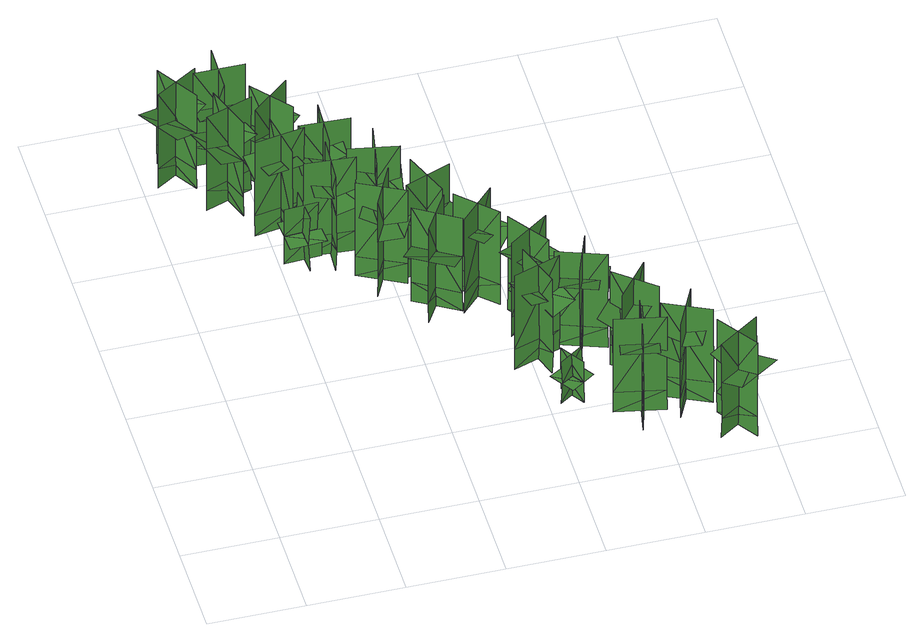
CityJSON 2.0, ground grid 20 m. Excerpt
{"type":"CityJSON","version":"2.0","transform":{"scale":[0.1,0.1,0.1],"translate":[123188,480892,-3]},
"CityObjects":{
"tree1":{"type":"SolitaryVegetationObject","geometry":[{"type":"MultiSurface","lod":"1","boundaries":[[[0,1,2]],[[0,2,3]],[[4,5,6]],[[4,6,7]],[[8,9,5]],[[8,5,4]],[[10,11,1]],[[10,1,0]],[[12,13,14]],[[12,14,15]],[[16,17,18]],[[16,18,19]]]}]},
"tree2":{"type":"SolitaryVegetationObject","geometry":[{"type":"MultiSurface","lod":"1","boundaries":[[[20,21,22]],[[20,22,23]],[[24,25,26]],[[24,26,27]],[[28,29,25]],[[28,25,24]],[[30,31,21]],[[30,21,20]],[[32,33,34]],[[32,34,35]],[[36,37,38]],[[36,38,39]]]}]},
"tree3":{"type":"SolitaryVegetationObject","geometry":[{"type":"MultiSurface","lod":"1","boundaries":[[[40,41,42]],[[40,42,43]],[[44,45,46]],[[44,46,47]],[[48,49,45]],[[48,45,44]],[[50,51,41]],[[50,41,40]],[[40,41,52]],[[40,52,53]],[[40,54,55]],[[40,55,41]]]}]},
"tree4":{"type":"SolitaryVegetationObject","geometry":[{"type":"MultiSurface","lod":"1","boundaries":[[[56,57,58]],[[56,58,59]],[[60,61,62]],[[60,62,63]],[[64,65,61]],[[64,61,60]],[[66,67,57]],[[66,57,56]],[[68,69,70]],[[68,70,71]],[[72,73,74]],[[72,74,75]]]}]},
"tree5":{"type":"SolitaryVegetationObject","geometry":[{"type":"MultiSurface","lod":"1","boundaries":[[[76,77,78]],[[76,78,79]],[[80,81,82]],[[80,82,83]],[[84,85,81]],[[84,81,80]],[[86,87,77]],[[86,77,76]],[[88,89,90]],[[88,90,91]],[[92,93,94]],[[92,94,95]]]}]},
"tree6":{"type":"SolitaryVegetationObject","geometry":[{"type":"MultiSurface","lod":"1","boundaries":[[[96,97,98]],[[96,98,99]],[[100,101,102]],[[100,102,103]],[[104,105,101]],[[104,101,100]],[[106,107,97]],[[106,97,96]],[[108,109,110]],[[108,110,111]],[[112,113,114]],[[112,114,115]]]}]},
"tree7":{"type":"SolitaryVegetationObject","geometry":[{"type":"MultiSurface","lod":"1","boundaries":[[[116,117,118]],[[116,118,119]],[[120,121,122]],[[120,122,123]],[[124,125,121]],[[124,121,120]],[[126,127,117]],[[126,117,116]],[[128,129,130]],[[128,130,131]],[[132,133,134]],[[132,134,135]]]}]},
"tree8":{"type":"SolitaryVegetationObject","geometry":[{"type":"MultiSurface","lod":"1","boundaries":[[[136,137,138]],[[136,138,139]],[[140,141,142]],[[140,142,143]],[[144,145,141]],[[144,141,140]],[[146,147,137]],[[146,137,136]],[[148,149,150]],[[148,150,151]],[[152,153,154]],[[152,154,155]]]}]},
"tree9":{"type":"SolitaryVegetationObject","geometry":[{"type":"MultiSurface","lod":"1","boundaries":[[[156,157,158]],[[156,158,159]],[[160,161,162]],[[160,162,163]],[[164,165,161]],[[164,161,160]],[[166,167,157]],[[166,157,156]],[[168,169,170]],[[168,170,171]],[[172,173,174]],[[172,174,175]]]}]},
"tree10":{"type":"SolitaryVegetationObject","geometry":[{"type":"MultiSurface","lod":"1","boundaries":[[[176,177,178]],[[176,178,179]],[[180,181,182]],[[180,182,183]],[[184,185,181]],[[184,181,180]],[[186,187,177]],[[186,177,176]],[[188,189,190]],[[188,190,191]],[[192,193,194]],[[192,194,195]]]}]},
"tree11":{"type":"SolitaryVegetationObject","geometry":[{"type":"MultiSurface","lod":"1","boundaries":[[[196,197,198]],[[196,198,199]],[[200,201,202]],[[200,202,203]],[[204,205,201]],[[204,201,200]],[[206,207,197]],[[206,197,196]],[[208,209,210]],[[208,210,211]],[[212,213,214]],[[212,214,215]]]}]},
"tree12":{"type":"SolitaryVegetationObject","geometry":[{"type":"MultiSurface","lod":"1","boundaries":[[[216,217,218]],[[216,218,219]],[[220,221,222]],[[220,222,223]],[[224,225,221]],[[224,221,220]],[[226,227,217]],[[226,217,216]],[[228,229,230]],[[228,230,231]],[[232,233,234]],[[232,234,235]]]}]},
"tree13":{"type":"SolitaryVegetationObject","geometry":[{"type":"MultiSurface","lod":"1","boundaries":[[[236,237,238]],[[236,238,239]],[[240,241,242]],[[240,242,243]],[[244,245,241]],[[244,241,240]],[[246,247,237]],[[246,237,236]],[[236,237,248]],[[236,248,249]],[[236,250,251]],[[236,251,237]]]}]},
"tree14":{"type":"SolitaryVegetationObject","geometry":[{"type":"MultiSurface","lod":"1","boundaries":[[[252,253,254]],[[252,254,255]],[[256,257,258]],[[256,258,259]],[[260,261,257]],[[260,257,256]],[[262,263,253]],[[262,253,252]],[[264,265,266]],[[264,266,267]],[[268,269,270]],[[268,270,271]]]}]},
"tree15":{"type":"SolitaryVegetationObject","geometry":[{"type":"MultiSurface","lod":"1","boundaries":[[[272,273,274]],[[272,274,275]],[[276,277,278]],[[276,278,279]],[[280,281,277]],[[280,277,276]],[[282,283,273]],[[282,273,272]],[[284,285,286]],[[284,286,287]],[[288,289,290]],[[288,290,291]]]}]},
"tree16":{"type":"SolitaryVegetationObject","geometry":[{"type":"MultiSurface","lod":"1","boundaries":[[[292,293,294]],[[292,294,295]],[[296,297,298]],[[296,298,299]],[[300,301,297]],[[300,297,296]],[[302,303,293]],[[302,293,292]],[[304,305,306]],[[304,306,307]],[[308,309,310]],[[308,310,311]]]}]},
"tree17":{"type":"SolitaryVegetationObject","geometry":[{"type":"MultiSurface","lod":"1","boundaries":[[[312,313,314]],[[312,314,315]],[[316,317,318]],[[316,318,319]],[[320,321,317]],[[320,317,316]],[[322,323,313]],[[322,313,312]],[[324,325,326]],[[324,326,327]],[[328,329,330]],[[328,330,331]]]}]},
"tree18":{"type":"SolitaryVegetationObject","geometry":[{"type":"MultiSurface","lod":"1","boundaries":[[[332,333,334]],[[332,334,335]],[[336,337,338]],[[336,338,339]],[[340,341,337]],[[340,337,336]],[[342,343,333]],[[342,333,332]],[[344,345,346]],[[344,346,347]],[[348,349,350]],[[348,350,351]]]}]},
"tree19":{"type":"SolitaryVegetationObject","geometry":[{"type":"MultiSurface","lod":"1","boundaries":[[[352,353,354]],[[352,354,355]],[[356,357,358]],[[356,358,359]],[[360,361,357]],[[360,357,356]],[[362,363,353]],[[362,353,352]],[[364,365,366]],[[364,366,367]],[[368,369,370]],[[368,370,371]]]}]},
"tree20":{"type":"SolitaryVegetationObject","geometry":[{"type":"MultiSurface","lod":"1","boundaries":[[[372,373,374]],[[372,374,375]],[[376,377,378]],[[376,378,379]],[[380,381,377]],[[380,377,376]],[[382,383,373]],[[382,373,372]],[[384,385,386]],[[384,386,387]],[[388,389,390]],[[388,390,391]]]}]},
"tree21":{"type":"SolitaryVegetationObject","geometry":[{"type":"MultiSurface","lod":"1","boundaries":[[[392,393,394]],[[392,394,395]],[[396,397,398]],[[396,398,399]],[[400,401,397]],[[400,397,396]],[[402,403,393]],[[402,393,392]],[[404,405,406]],[[404,406,407]],[[408,409,410]],[[408,410,411]]]}]}
},
"vertices":[
[101,996,53],[46,1084,53],[47,1085,248],[102,997,248],[119,1073,53],[31,1017,53],[31,1017,248],[119,1072,248],[119,1072,2],[31,1017,2],[102,997,2],[47,1085,2],[102,997,148],[47,1085,148],[2,1056,167],[57,969,167],[54,1073,179],[96,1007,179],[129,1028,189],[87,1094,189],
[169,897,53],[134,994,53],[135,995,248],[170,897,248],[202,967,53],[105,932,53],[105,931,248],[203,966,248],[203,966,2],[105,931,2],[170,897,2],[135,995,2],[170,897,148],[135,994,148],[85,977,167],[120,879,167],[140,981,179],[166,908,179],[203,921,189],[177,994,189],
[210,747,74],[286,751,74],[284,791,74],[208,787,74],[245,787,74],[249,711,74],[253,711,144],[249,788,144],[249,788,4],[253,711,4],[210,744,4],[286,748,4],[286,751,144],[210,747,144],[212,709,74],[288,713,74],
[176,838,54],[278,856,54],[279,854,249],[177,837,249],[240,793,54],[222,895,54],[221,895,249],[239,793,249],[239,793,2],[221,895,2],[177,837,2],[279,854,2],[176,837,149],[278,855,149],[269,907,168],[167,889,168],[264,853,179],[188,839,179],[195,800,190],[271,814,190],
[216,1055,54],[112,1057,54],[112,1058,249],[216,1057,249],[162,1112,55],[160,1008,55],[161,1008,249],[163,1112,249],[163,1112,3],[161,1008,3],[216,1057,3],[112,1058,3],[216,1056,149],[112,1058,149],[112,1005,168],[215,1003,168],[127,1058,180],[204,1057,180],[205,1096,191],[127,1097,191],
[273,916,54],[206,995,54],[207,996,248],[274,917,248],[280,994,54],[201,927,54],[201,927,248],[280,993,248],[280,993,2],[201,927,2],[274,917,2],[207,996,2],[273,917,149],[207,996,149],[166,962,168],[233,883,168],[216,985,179],[266,926,179],[296,951,190],[246,1011,190],
[310,803,55],[303,700,55],[301,700,250],[308,803,250],[250,752,56],[354,745,56],[354,746,250],[251,753,250],[251,753,4],[354,746,4],[308,803,4],[301,700,4],[309,803,150],[302,700,150],[354,696,169],[361,799,169],[302,714,181],[307,791,181],[268,794,192],[263,716,192],
[314,805,54],[319,909,54],[321,909,249],[316,805,249],[373,857,55],[269,862,55],[269,862,249],[373,857,249],[373,857,3],[269,862,3],[316,805,3],[321,909,3],[315,805,149],[320,909,149],[268,911,168],[263,808,168],[320,894,180],[317,817,180],[356,815,191],[359,893,191],
[408,699,55],[361,607,55],[360,608,250],[406,700,250],[333,675,56],[426,629,56],[426,629,250],[334,676,250],[334,676,4],[426,629,4],[406,700,4],[360,608,4],[407,700,150],[360,607,150],[407,584,169],[454,676,169],[366,620,181],[401,690,181],[366,707,192],[331,638,192],
[507,523,55],[419,578,55],[420,579,250],[508,525,250],[490,599,55],[435,511,55],[436,511,250],[490,599,250],[490,599,4],[436,511,4],[508,525,4],[420,579,4],[508,524,150],[420,578,150],[392,533,169],[480,479,169],[432,571,181],[498,531,181],[519,564,191],[452,605,191],
[407,816,55],[388,714,55],[387,714,250],[406,816,250],[343,772,55],[444,753,55],[445,754,250],[343,773,250],[343,773,4],[445,754,4],[406,816,4],[387,714,4],[406,816,150],[387,714,150],[439,705,169],[458,807,169],[390,728,181],[403,805,181],[365,812,191],[351,735,191],
[524,680,55],[428,642,55],[427,643,250],[523,681,250],[452,711,55],[490,615,55],[491,615,250],[453,712,250],[453,712,4],[491,615,4],[523,681,4],[427,643,4],[524,681,150],[427,643,150],[447,594,169],[543,632,169],[440,648,181],[513,677,181],[498,713,191],[426,685,191],
[666,212,59],[633,261,59],[608,244,60],[641,195,60],[626,219,59],[675,252,59],[673,255,114],[624,222,114],[624,222,5],[673,255,5],[668,213,5],[635,263,5],[633,261,114],[666,212,114],[691,228,60],[658,278,60],
[510,598,55],[584,527,55],[583,525,249],[509,597,249],[511,520,55],[583,595,55],[582,595,249],[510,521,249],[510,521,3],[582,595,3],[509,597,3],[583,525,3],[509,598,150],[584,526,150],[620,564,168],[546,636,168],[573,536,180],[517,589,180],[490,561,191],[546,507,191],
[599,410,56],[632,311,56],[630,311,251],[597,409,251],[563,340,56],[662,373,56],[661,373,251],[563,340,251],[563,340,4],[661,373,4],[597,409,4],[630,311,4],[598,409,151],[631,311,151],[681,328,170],[648,426,170],[626,324,182],[601,398,182],[564,385,192],[589,312,192],
[595,507,55],[655,423,55],[653,422,250],[594,507,250],[581,430,55],[666,490,55],[665,491,250],[581,431,250],[581,431,4],[665,491,4],[594,507,4],[653,422,4],[594,507,150],[654,422,150],[697,453,169],[637,537,169],[645,434,181],[600,497,181],[568,474,191],[614,411,191],
[715,173,56],[817,153,56],[817,152,251],[715,172,251],[759,108,57],[779,210,57],[778,210,251],[758,108,251],[758,108,5],[778,210,5],[715,172,5],[817,152,5],[715,172,151],[817,152,151],[827,204,170],[726,224,170],[803,155,182],[727,170,182],[719,131,193],[795,116,193],
[656,390,55],[753,354,55],[753,353,250],[655,388,250],[688,319,56],[724,416,56],[723,416,250],[687,319,250],[687,319,4],[723,416,4],[655,388,4],[753,353,4],[656,389,150],[753,353,150],[771,403,169],[674,439,169],[739,358,181],[666,384,181],[653,348,192],[726,321,192],
[748,233,55],[813,314,55],[814,313,250],[749,232,250],[826,241,56],[745,306,56],[744,305,250],[825,240,250],[825,240,4],[744,305,4],[749,232,4],[814,313,4],[749,232,150],[814,313,150],[772,346,169],[708,265,169],[805,302,181],[756,241,181],[787,217,192],[835,278,192],
[836,124,55],[881,218,55],[882,217,250],[837,124,250],[910,150,56],[816,195,56],[816,194,250],[909,149,250],[909,149,4],[816,194,4],[837,124,4],[882,217,4],[837,124,150],[882,217,150],[834,240,169],[789,147,169],[876,204,181],[842,134,181],[878,117,192],[911,187,192],
[985,105,56],[899,47,56],[898,49,250],[984,107,250],[908,121,56],[966,35,56],[967,35,250],[909,121,250],[909,121,4],[967,35,4],[984,107,4],[898,49,4],[984,106,151],[899,48,151],[928,5,169],[1014,63,169],[910,56,181],[974,100,181],[952,133,192],[888,89,192]
]}
